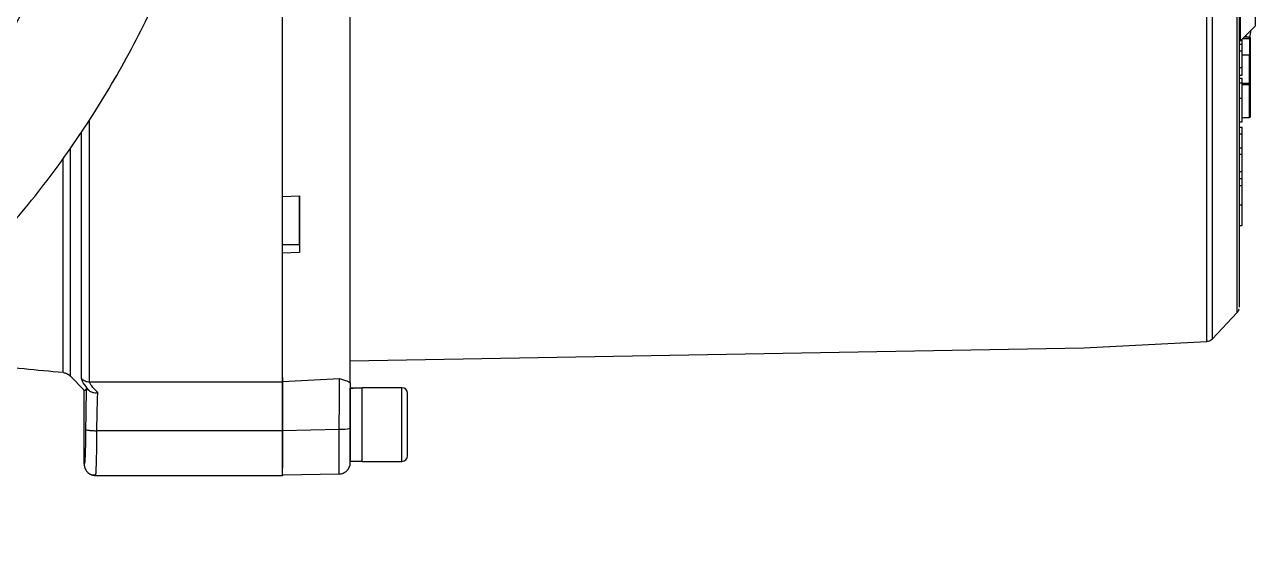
# Model space of a CAD drawing. Header units: millimetres. Extents: x 2016 to 4452, y 736 to 2459.
# Drawn here: x 3127.5 to 3344.9, y 1003.8 to 1098.3 of the extents above; entities that cross this region are included whole.
import ezdxf

# ---------------------------------------------------------------- set-up
doc = ezdxf.new("R2010")
doc.units = ezdxf.units.MM

msp = doc.modelspace()

# ---------------------------------------------------------------- linework, layer by layer
at = {"color": 7, "linetype": 'Continuous', "lineweight": 25}
for p, q in [((3342.221, 1095.419), (3344.928, 1098.127)), ((3342.575, 1094.848), (3342.575, 1095.773)), ((3342.65, 1095.848), (3343.874, 1095.848)), ((3343.874, 1096.102), (3342.904, 1096.102)), ((3343.874, 1096.105), (3342.907, 1096.105)), ((3343.271, 1096.105), (3343.271, 1096.469)), ((3343.274, 1096.105), (3343.274, 1096.473)), ((3343.874, 1096.102), (3343.874, 1096.105)), ((3343.959, 1095.965), (3344.177, 1097.376)), ((3342.075, 1094.848), (3342.575, 1094.848)), ((3342.075, 1093.704), (3342.575, 1093.704)), ((3342.575, 1093.704), (3342.575, 1094.848)), ((3342.575, 1090.685), (3342.575, 1093.704)), ((3343.874, 1092.924), (3342.575, 1092.924)), ((3343.874, 1087.991), (3343.874, 1092.924)), ((3344.075, 1087.85), (3344.074, 1092.782)), ((3342.575, 1090.685), (3342.075, 1090.685)), ((3342.075, 1089.397), (3342.575, 1089.397)), ((3342.075, 1088.872), (3342.575, 1088.872)), ((3342.075, 1088.025), (3342.575, 1088.025)), ((3342.575, 1085.909), (3342.575, 1088.872)), ((3342.575, 1085.349), (3342.575, 1088.025)), ((3342.575, 1087.991), (3343.874, 1087.991)), ((3342.575, 1087.738), (3343.874, 1087.738)), ((3344.075, 1084.711), (3344.075, 1087.85)), ((3342.075, 1085.349), (3342.575, 1085.349)), ((3344.074, 1082.122), (3344.075, 1084.711)), ((3342.075, 1081.165), (3342.575, 1081.165)), ((3342.575, 1081.956), (3343.874, 1081.956)), ((3342.575, 1081.922), (3343.874, 1081.922)), ((3342.075, 1080.204), (3342.575, 1080.204)), ((3342.075, 1079.062), (3342.575, 1079.062)), ((3342.575, 1076.601), (3342.575, 1079.062)), ((3342.075, 1076.601), (3342.575, 1076.601)), ((3342.575, 1075.456), (3342.575, 1076.601)), ((3342.075, 1075.456), (3342.575, 1075.456)), ((3342.575, 1072.438), (3342.575, 1075.456)), ((3342.075, 1072.438), (3342.575, 1072.438)), ((3342.075, 1071.159), (3342.575, 1071.159)), ((3342.075, 1069.914), (3342.575, 1069.914)), ((3173.075, 1068.019), (3176.075, 1068.13)), ((3342.075, 1066.506), (3342.575, 1066.506)), ((3342.575, 1062.893), (3342.575, 1066.506)), ((3342.075, 1062.893), (3342.575, 1062.893)), ((3173.075, 1059.559), (3176.075, 1059.559)), ((3176.075, 1059.559), (3176.075, 1058.135)), ((3176.075, 1058.135), (3173.075, 1058.024)), ((3337.339, 1042.898), (3341.663, 1047.454)), ((3185.075, 1039.033), (3314.601, 1041.293)), ((3314.601, 1041.293), (3336.329, 1042.432)), ((3135.562, 1036.372), (3138.075, 1033.857)), ((3138.995, 1035.302), (3173.075, 1035.302)), ((3173.075, 1036.054), (3173.075, 1035.353)), ((3173.075, 1035.353), (3183.179, 1035.87)), ((3138.075, 1020.774), (3138.075, 1033.857)), ((3185.075, 1032.113), (3185.075, 1034.213)), ((3185.075, 1034.097), (3185.075, 1031.94)), ((3194.175, 1034.273), (3187.175, 1034.273)), ((3173.075, 1026.676), (3140.318, 1026.676)), ((3173.075, 1026.702), (3183.11, 1026.952)), ((3185.075, 1021.333), (3187.175, 1021.333)), ((3187.175, 1021.273), (3194.175, 1021.273)), ((3139.243, 1018.954), (3140.146, 1018.908)), ((3140.074, 1018.773), (3173.075, 1018.773)), ((3140.076, 1018.773), (3140.115, 1018.957)), ((3173.075, 1018.883), (3183.11, 1019.058))]:
    msp.add_line(p, q, dxfattribs=at)
at = {"color": 7, "linetype": 'Continuous', "lineweight": 25, "flags": 128}
for points in [[(3342.221, 1129.744), (3342.221, 1125.981), (3342.221, 1122.287), (3342.221, 1118.702), (3342.221, 1115.262), (3342.221, 1112.003), (3342.221, 1108.959), (3342.221, 1106.161), (3342.221, 1103.637), (3342.221, 1101.415), (3342.221, 1099.516), (3342.221, 1097.962), (3342.221, 1096.767), (3342.221, 1095.943), (3342.221, 1095.501), (3342.221, 1095.419)], [(3344.928, 1098.127), (3344.928, 1098.209), (3344.928, 1098.626), (3344.928, 1099.392), (3344.928, 1100.497), (3344.928, 1101.932), (3344.928, 1103.681), (3344.928, 1105.727), (3344.929, 1108.048), (3344.929, 1110.622), (3344.929, 1113.421), (3344.929, 1116.417), (3344.929, 1119.581), (3344.929, 1122.879), (3344.929, 1126.277), (3344.929, 1128.811)], [(3337.339, 1042.898), (3337.339, 1042.909), (3337.339, 1043.182), (3337.339, 1043.815), (3337.339, 1044.806), (3337.339, 1046.151), (3337.339, 1047.845), (3337.339, 1049.881), (3337.339, 1052.251), (3337.339, 1054.945), (3337.339, 1057.952), (3337.339, 1061.26), (3337.339, 1064.856), (3337.339, 1068.726), (3337.339, 1072.853), (3337.339, 1077.222), (3337.339, 1081.814), (3337.339, 1086.611), (3337.339, 1091.595), (3337.339, 1096.744), (3337.339, 1102.038)], [(3341.663, 1100.387), (3341.663, 1095.336), (3341.663, 1090.443), (3341.663, 1085.729), (3341.663, 1081.212), (3341.663, 1076.913), (3341.663, 1072.848), (3341.663, 1069.036), (3341.663, 1065.492), (3341.663, 1062.232), (3341.663, 1059.268), (3341.663, 1056.614), (3341.663, 1054.28), (3341.663, 1052.277), (3341.663, 1050.612), (3341.663, 1049.294), (3341.663, 1048.327), (3341.663, 1047.715), (3341.663, 1047.462), (3341.663, 1047.454)], [(3336.329, 1042.432), (3336.329, 1042.441), (3336.329, 1042.693), (3336.329, 1043.295), (3336.329, 1044.243), (3336.329, 1045.535), (3336.329, 1047.165), (3336.329, 1049.128), (3336.33, 1051.414), (3336.33, 1054.016), (3336.33, 1056.924), (3336.33, 1060.125), (3336.33, 1063.609), (3336.33, 1067.36), (3336.33, 1071.365), (3336.33, 1075.609), (3336.33, 1080.074), (3336.33, 1084.743), (3336.33, 1089.599), (3336.33, 1094.622), (3336.33, 1099.793)], [(3343.874, 1096.043), (3343.874, 1096.056), (3343.874, 1096.067), (3343.874, 1096.077), (3343.874, 1096.086), (3343.874, 1096.092), (3343.874, 1096.097), (3343.874, 1096.1), (3343.874, 1096.102)], [(3343.874, 1095.848), (3343.874, 1095.874), (3343.874, 1095.901), (3343.874, 1095.927), (3343.874, 1095.953), (3343.874, 1095.978), (3343.874, 1096.002), (3343.874, 1096.023), (3343.874, 1096.043)], [(3343.874, 1095.848), (3343.874, 1095.461), (3343.874, 1095.066), (3343.874, 1094.671), (3343.874, 1094.282), (3343.874, 1093.907), (3343.874, 1093.551), (3343.874, 1093.222), (3343.874, 1092.924)], [(3343.874, 1081.956), (3343.874, 1082.552), (3343.874, 1083.187), (3343.874, 1083.86), (3343.874, 1084.57), (3343.874, 1085.314), (3343.874, 1086.091), (3343.874, 1086.9), (3343.874, 1087.738)], [(3343.874, 1087.738), (3343.874, 1087.768), (3343.874, 1087.8), (3343.874, 1087.834), (3343.874, 1087.869), (3343.874, 1087.903), (3343.874, 1087.935), (3343.874, 1087.965), (3343.874, 1087.991)], [(3343.874, 1087.738), (3343.914, 1087.74), (3343.951, 1087.746), (3343.986, 1087.757), (3344.016, 1087.771), (3344.041, 1087.788), (3344.059, 1087.807), (3344.071, 1087.828), (3344.075, 1087.85)], [(3343.874, 1081.981), (3343.874, 1081.959), (3343.874, 1081.941), (3343.874, 1081.929), (3343.874, 1081.923), (3343.874, 1081.922)], [(3343.874, 1081.922), (3343.874, 1081.923), (3343.874, 1081.928), (3343.874, 1081.94), (3343.874, 1081.956)], [(3185.075, 1034.213), (3185.075, 1034.036), (3185.075, 1033.518), (3185.075, 1032.685), (3185.075, 1031.773)], [(3185.075, 1021.333), (3185.075, 1021.395), (3185.075, 1021.778), (3185.075, 1022.488), (3185.075, 1023.488), (3185.075, 1024.721), (3185.075, 1026.122), (3185.075, 1027.612), (3185.075, 1029.112), (3185.075, 1030.538), (3185.075, 1031.813), (3185.075, 1032.867), (3185.075, 1033.643), (3185.075, 1034.097)], [(3187.175, 1027.773), (3187.175, 1029.272), (3187.175, 1030.69), (3187.175, 1031.951), (3187.175, 1032.986), (3187.175, 1033.741), (3187.175, 1034.174), (3187.175, 1034.262), (3187.175, 1034.213)], [(3187.175, 1021.333), (3187.175, 1021.361), (3187.175, 1021.678), (3187.175, 1022.328), (3187.175, 1023.276), (3187.175, 1024.469), (3187.175, 1025.843), (3187.175, 1027.323), (3187.175, 1028.827), (3187.175, 1030.274), (3187.175, 1031.584), (3187.175, 1032.685), (3187.175, 1033.518), (3187.175, 1034.036), (3187.175, 1034.213)], [(3194.175, 1027.773), (3194.175, 1029.272), (3194.175, 1030.69), (3194.175, 1031.951), (3194.175, 1032.986), (3194.175, 1033.741), (3194.175, 1034.174), (3194.175, 1034.273)], [(3185.075, 1031.94), (3185.075, 1031.429), (3185.075, 1030.622), (3185.075, 1029.584), (3185.075, 1028.399), (3185.075, 1027.163), (3185.075, 1027.14)], [(3183.11, 1019.058), (3183.11, 1019.251), (3183.11, 1019.822), (3183.11, 1020.745), (3183.11, 1021.98), (3183.11, 1023.472), (3183.11, 1025.154), (3183.11, 1026.952)], [(3187.175, 1021.333), (3187.175, 1021.284), (3187.175, 1021.371), (3187.175, 1021.804), (3187.175, 1022.559), (3187.175, 1023.594), (3187.175, 1024.855), (3187.175, 1026.274), (3187.175, 1027.773)], [(3194.175, 1021.273), (3194.175, 1021.371), (3194.175, 1021.804), (3194.175, 1022.559), (3194.175, 1023.594), (3194.175, 1024.855), (3194.175, 1026.274), (3194.175, 1027.773)]]:
    msp.add_lwpolyline(points, dxfattribs=at)
at = {"color": 7, "linetype": 'Continuous', "lineweight": 25}
for centre, radius, start, end in [((3343.874, 1095.905), 0.2, 360, 90), ((3343.875, 1095.902), 0.2, 0.01246, 90.01247), ((3343.921, 1096.075), 0.232, 258.43864, 311.54119), ((3343.899, 1092.747), 0.179, 11.42145, 98.04956), ((3343.9, 1087.814), 0.179, 11.42145, 98.04956), ((3343.89, 1082.141), 0.185, 265.15004, 354.14429), ((3194.175, 1033.273), 1, 360, 90), ((3183.591, 1032.281), 5.35, 264.84154, 286.10398), ((3194.175, 1022.273), 1, 270, 360)]:
    msp.add_arc(centre, radius, start, end, dxfattribs=at)
for centre, major_axis, ratio, start_param, end_param in [((3138.194, 1132.78), (0.007, 98.975), 0.0349473, 3.1091985, 3.2162788), ((3185.075, 1027.773), (11.154, 0), 0.5773521, 1.4765232, 1.5707963), ((3187.175, 1027.773), (11.154, 0), 0.5773521, 1.5707963, 1.760193)]:
    msp.add_ellipse(centre, major_axis=major_axis, ratio=ratio, start_param=start_param, end_param=end_param, dxfattribs=at)
for points, knots in [([(2995.642, 1003.807), (2998.202, 1003.832), (3001.783, 1003.867), (3007.052, 1004.146), (3011.516, 1004.481), (3016.832, 1005.047), (3022.401, 1005.82), (3028.215, 1006.83), (3034.186, 1008.086), (3040.262, 1009.597), (3046.4, 1011.368), (3052.565, 1013.402), (3058.729, 1015.701), (3064.866, 1018.267), (3070.954, 1021.097), (3076.973, 1024.191), (3082.906, 1027.545), (3088.735, 1031.158), (3094.445, 1035.023), (3100.021, 1039.137), (3105.448, 1043.494), (3110.714, 1048.089), (3115.805, 1052.913), (3120.71, 1057.961), (3125.417, 1063.224), (3129.914, 1068.694), (3134.193, 1074.362), (3138.241, 1080.219), (3142.051, 1086.256), (3145.613, 1092.462), (3148.918, 1098.826), (3151.959, 1105.339), (3154.728, 1111.988), (3157.218, 1118.762), (3159.424, 1125.65), (3161.338, 1132.639), (3162.957, 1139.717), (3164.275, 1146.87), (3165.288, 1154.087), (3165.992, 1161.354), (3166.385, 1168.659), (3166.464, 1175.986), (3166.227, 1183.325), (3165.673, 1190.659), (3164.8, 1197.977), (3163.61, 1205.264), (3162.102, 1212.507), (3160.277, 1219.691), (3158.136, 1226.804), (3155.683, 1233.831), (3152.918, 1240.76), (3149.845, 1247.576), (3146.468, 1254.267), (3142.79, 1260.819), (3138.817, 1267.219), (3134.552, 1273.454), (3130.001, 1279.512), (3125.169, 1285.381), (3120.061, 1291.047), (3114.685, 1296.5), (3109.238, 1301.547), (3103.765, 1306.199), (3098.307, 1310.469), (3092.682, 1314.511), (3086.9, 1318.32), (3080.973, 1321.888), (3074.91, 1325.21), (3068.724, 1328.28), (3062.428, 1331.094), (3056.034, 1333.645), (3049.559, 1335.932), (3043.021, 1337.948), (3036.446, 1339.69), (3029.874, 1341.155), (3023.38, 1342.337), (3017.09, 1343.234), (3011.567, 1343.817), (3006.684, 1344.185), (3001.86, 1344.425), (2995.885, 1344.542), (2990.368, 1344.431), (2985.099, 1344.16), (2980.635, 1343.822), (2975.319, 1343.257), (2969.75, 1342.484), (2963.936, 1341.474), (2957.965, 1340.218), (2951.889, 1338.707), (2945.751, 1336.936), (2939.586, 1334.902), (2933.422, 1332.603), (2927.285, 1330.037), (2921.197, 1327.207), (2915.178, 1324.113), (2909.245, 1320.759), (2903.416, 1317.146), (2897.706, 1313.281), (2892.131, 1309.167), (2886.703, 1304.81), (2881.438, 1300.215), (2876.346, 1295.391), (2871.441, 1290.343), (2866.735, 1285.08), (2862.237, 1279.61), (2857.959, 1273.942), (2853.91, 1268.085), (2850.1, 1262.048), (2846.538, 1255.842), (2843.234, 1249.478), (2840.191, 1242.966), (2837.429, 1236.314), (2835.092, 1230.032), (2833.813, 1225.927), (2833.25, 1224.118)], [0, 0, 0, 0, 0.01020738, 0.01427401, 0.02103699, 0.02805607, 0.03558666, 0.0434511, 0.05157826, 0.05991132, 0.06840986, 0.07704394, 0.08579098, 0.09463359, 0.10355821, 0.11255405, 0.12161242, 0.13072624, 0.1398897, 0.14909794, 0.15834689, 0.16763314, 0.17695375, 0.18630622, 0.19568842, 0.20509849, 0.21453484, 0.22399606, 0.23348097, 0.24298851, 0.25251779, 0.26206801, 0.27163852, 0.28122873, 0.29083816, 0.30046642, 0.31011319, 0.31977821, 0.32946132, 0.33916239, 0.34888138, 0.35861831, 0.36837328, 0.37814642, 0.38793798, 0.39774825, 0.40757761, 0.41742653, 0.42729557, 0.4371854, 0.4470968, 0.45703069, 0.46698816, 0.47697044, 0.48697902, 0.49701559, 0.50708218, 0.51718117, 0.52731537, 0.53748817, 0.54770366, 0.5569145, 0.56612256, 0.57532659, 0.5845258, 0.59371913, 0.60290519, 0.61208206, 0.62124705, 0.63039624, 0.63952364, 0.64861966, 0.65766788, 0.66663751, 0.67546331, 0.68397889, 0.69196332, 0.69760555, 0.70350123, 0.71121989, 0.72142727, 0.72549391, 0.73225688, 0.73927596, 0.74680655, 0.754671, 0.76279816, 0.77113122, 0.77962976, 0.78826384, 0.79701087, 0.80585349, 0.81477811, 0.82377394, 0.83283231, 0.84194614, 0.85110959, 0.86031783, 0.86956679, 0.87885303, 0.88817364, 0.89752611, 0.90690831, 0.91631839, 0.92575473, 0.93521596, 0.94470086, 0.95420841, 0.96373768, 0.97328791, 0.98285841, 0.99244862, 1, 1, 1, 1]), ([(3342.075, 1132.773), (3342.075, 1129.81), (3342.075, 1123.885), (3342.075, 1115.096), (3342.075, 1106.503), (3342.075, 1098.202), (3342.075, 1090.285), (3342.075, 1082.84), (3342.075, 1075.949), (3342.075, 1069.69), (3342.075, 1064.132), (3342.075, 1059.337), (3342.075, 1055.358), (3342.075, 1052.234), (3342.075, 1050.024), (3342.075, 1048.666), (3342.075, 1048.551), (3342.075, 1048.493)], [0, 0, 0, 0, 0.066684, 0.133368, 0.200052, 0.266736, 0.33342, 0.400104, 0.466788, 0.533472, 0.600156, 0.66684, 0.7335241, 0.8002081, 0.8668921, 0.9335761, 1, 1, 1, 1]), ([(3140.372, 1132.08), (3140.071, 1131.018), (3139.135, 1127.713), (3137.228, 1122.262), (3134.67, 1115.734), (3131.785, 1109.322), (3128.6, 1103.034), (3125.112, 1096.886), (3121.327, 1090.89), (3117.251, 1085.061), (3112.888, 1079.412), (3108.244, 1073.956), (3103.325, 1068.707), (3098.316, 1063.851), (3093.261, 1059.379), (3088.203, 1055.281), (3082.974, 1051.407), (3077.587, 1047.765), (3072.051, 1044.362), (3066.378, 1041.204), (3060.581, 1038.297), (3054.673, 1035.646), (3048.67, 1033.257), (3042.587, 1031.134), (3036.448, 1029.282), (3030.281, 1027.704), (3024.136, 1026.405), (3018.128, 1025.393), (3012.561, 1024.682), (3007.715, 1024.236), (3003.245, 1023.959), (2999.34, 1023.821), (2996.741, 1023.811), (2995.693, 1023.807)], [0, 0, 0, 0, 0.0170783, 0.0531439, 0.089298, 0.1255445, 0.1618882, 0.1983346, 0.2348901, 0.2715626, 0.3083611, 0.3452967, 0.3823824, 0.4196345, 0.4532144, 0.4867833, 0.5203362, 0.5538698, 0.5873798, 0.6208602, 0.654303, 0.6876965, 0.7210233, 0.7542563, 0.7873511, 0.8202281, 0.8527303, 0.8844984, 0.9144909, 0.939551, 0.9597807, 0.9837802, 1, 1, 1, 1]), ([(3344.074, 1092.782), (3344.074, 1092.993), (3344.074, 1093.421), (3344.074, 1094.223), (3344.074, 1095.075), (3344.074, 1095.63), (3344.074, 1095.902)], [0, 0, 0, 0, 0.24558897, 0.5, 0.75441103, 1, 1, 1, 1]), ([(3342.575, 1089.397), (3342.575, 1089.484), (3342.575, 1089.658), (3342.575, 1089.961), (3342.575, 1090.357), (3342.575, 1090.554), (3342.575, 1090.685)], [0, 0, 0, 0, 0.1250401, 0.2502359, 0.4998742, 1, 1, 1, 1]), ([(3342.575, 1081.165), (3342.575, 1081.2), (3342.575, 1081.269), (3342.575, 1081.899), (3342.575, 1082.731), (3342.575, 1083.521), (3342.575, 1084.414), (3342.575, 1085.038), (3342.575, 1085.349)], [0, 0, 0, 0, 0.25015941, 0.49958066, 0.62466902, 0.74973011, 0.87480959, 1, 1, 1, 1]), ([(3138.995, 1035.302), (3138.996, 1035.908), (3138.998, 1037.108), (3139.002, 1039.874), (3139.005, 1043.241), (3139.009, 1047.627), (3139.012, 1053.167), (3139.016, 1059.965), (3139.019, 1067.35), (3139.021, 1074.53), (3139.023, 1079.447), (3139.023, 1081.551)], [0, 0, 0, 0, 0.1074926, 0.2126392, 0.3154396, 0.4158938, 0.5461536, 0.6722446, 0.7941664, 0.9119185, 1, 1, 1, 1]), ([(3137.58, 1035.879), (3137.581, 1036.435), (3137.583, 1037.528), (3137.587, 1039.972), (3137.59, 1042.873), (3137.593, 1046.208), (3137.595, 1049.884), (3137.598, 1054.436), (3137.601, 1059.95), (3137.604, 1066.463), (3137.607, 1072.9), (3137.609, 1077.322), (3137.609, 1079.392)], [0, 0, 0, 0, 0.10355805, 0.20350992, 0.29985507, 0.39259296, 0.48172312, 0.56724505, 0.68873355, 0.80210636, 0.90736147, 1, 1, 1, 1]), ([(3342.575, 1079.062), (3342.575, 1079.157), (3342.575, 1079.276), (3342.575, 1079.553), (3342.575, 1079.796), (3342.575, 1080.041), (3342.575, 1080.204)], [0, 0, 0, 0, 0.5004596, 0.6283614, 0.7507034, 1, 1, 1, 1]), ([(3135.569, 1076.441), (3135.569, 1074.873), (3135.569, 1070.737), (3135.568, 1064.676), (3135.568, 1058.28), (3135.567, 1052.623), (3135.566, 1047.732), (3135.565, 1043.66), (3135.564, 1040.452), (3135.564, 1038.103), (3135.563, 1036.775), (3135.562, 1036.226), (3135.562, 1036.38), (3135.562, 1036.385)], [0, 0, 0, 0, 0.06336263, 0.16710914, 0.27085565, 0.37460215, 0.47834866, 0.58209517, 0.68584167, 0.78958818, 0.89333469, 0.99708119, 1, 1, 1, 1]), ([(3134.336, 1036.96), (3134.336, 1036.956), (3134.337, 1036.842), (3134.337, 1037.243), (3134.338, 1038.174), (3134.338, 1039.721), (3134.339, 1041.703), (3134.34, 1044.061), (3134.34, 1046.811), (3134.341, 1049.915), (3134.342, 1053.327), (3134.342, 1056.123), (3134.343, 1058.14), (3134.343, 1059.328), (3134.343, 1060.512), (3134.343, 1061.691), (3134.343, 1062.862), (3134.343, 1064.023), (3134.344, 1067.107), (3134.344, 1070.544), (3134.344, 1073.94), (3134.344, 1074.669)], [0, 0, 0, 0, 0.0029077, 0.0949925, 0.1832887, 0.2677958, 0.3485137, 0.4254418, 0.4985799, 0.5759913, 0.6486482, 0.7165502, 0.7383478, 0.7596059, 0.7803246, 0.8005039, 0.8201437, 0.839244, 0.8578049, 0.9695111, 1, 1, 1, 1]), ([(3342.575, 1071.159), (3342.575, 1071.245), (3342.575, 1071.418), (3342.575, 1071.718), (3342.575, 1072.11), (3342.575, 1072.307), (3342.575, 1072.438)], [0, 0, 0, 0, 0.125077, 0.2502224, 0.4998872, 1, 1, 1, 1]), ([(3342.575, 1069.743), (3342.575, 1069.904), (3342.575, 1070.145), (3342.575, 1070.648), (3342.575, 1070.989), (3342.575, 1071.159)], [0, 0, 0, 0, 0.5005372, 0.7503463, 1, 1, 1, 1]), ([(3342.575, 1066.506), (3342.575, 1066.91), (3342.575, 1067.716), (3342.575, 1068.706), (3342.575, 1069.358), (3342.575, 1069.707), (3342.575, 1069.853), (3342.575, 1069.908), (3342.575, 1069.912), (3342.575, 1069.914)], [0, 0, 0, 0, 0.2503213, 0.4998014, 0.6247836, 0.7496745, 0.8746984, 0.9373467, 1, 1, 1, 1]), ([(3176.075, 1059.559), (3176.075, 1061.128), (3176.075, 1063.836), (3176.075, 1066.859), (3176.075, 1068.13)], [0, 0, 0, 0, 0.57963713, 1, 1, 1, 1]), ([(3341.76, 1047.582), (3341.794, 1047.624), (3341.888, 1047.738), (3341.976, 1047.943), (3342.031, 1048.106), (3342.043, 1048.183), (3342.044, 1048.186)], [0, 0, 0, 0, 0.2393477, 0.6547521, 0.9846919, 1, 1, 1, 1]), ([(3336.333, 1042.457), (3336.415, 1042.456), (3336.66, 1042.452), (3337.007, 1042.621), (3337.273, 1042.807), (3337.367, 1042.934), (3337.381, 1042.954)], [0, 0, 0, 0, 0.20194111, 0.60715045, 0.93704978, 1, 1, 1, 1]), ([(3102.081, 1040.852), (3105.763, 1040.327), (3114.199, 1039.123), (3124.957, 1037.85), (3132.039, 1037.2), (3134.339, 1036.989)], [0, 0, 0, 0, 0.3434207, 0.7867461, 1, 1, 1, 1]), ([(3134.336, 1036.949), (3134.567, 1036.906), (3135.029, 1036.82), (3135.388, 1036.517), (3135.568, 1036.366)], [0, 0, 0, 0, 0.5000711, 1, 1, 1, 1]), ([(3138.885, 1033.808), (3138.506, 1034.289), (3137.77, 1035.223), (3137.642, 1035.665), (3137.58, 1035.879)], [0, 0, 0, 0, 0.5146876, 1, 1, 1, 1]), ([(3137.58, 1035.879), (3137.677, 1035.794), (3137.872, 1035.622), (3138.225, 1035.442), (3138.603, 1035.324), (3138.865, 1035.309), (3138.995, 1035.302)], [0, 0, 0, 0, 0.2475722, 0.5, 0.7524278, 1, 1, 1, 1]), ([(3140.481, 1033.403), (3140.064, 1033.832), (3139.238, 1034.68), (3139.075, 1035.096), (3138.995, 1035.302)], [0, 0, 0, 0, 0.5050283, 1, 1, 1, 1]), ([(3173.075, 1026.702), (3173.075, 1027.748), (3173.075, 1029.836), (3173.075, 1032.485), (3173.075, 1034.506), (3173.075, 1035.071), (3173.075, 1035.353)], [0, 0, 0, 0, 0.25006523, 0.49944561, 0.74938637, 1, 1, 1, 1]), ([(3183.11, 1026.952), (3183.115, 1027.593), (3183.127, 1028.817), (3183.139, 1030.296), (3183.149, 1031.385), (3183.157, 1032.151), (3183.168, 1033.439), (3183.177, 1035.018), (3183.179, 1035.59), (3183.179, 1035.87)], [0, 0, 0, 0, 0.1490589, 0.284486, 0.365253, 0.4374072, 0.5004523, 0.7554674, 1, 1, 1, 1]), ([(3183.179, 1035.87), (3183.667, 1035.733), (3184.636, 1035.461), (3184.929, 1035.219), (3185.075, 1035.099)], [0, 0, 0, 0, 0.5024427, 1, 1, 1, 1]), ([(3185.075, 1035.099), (3185.075, 1034.565), (3185.075, 1033.501), (3185.075, 1031.544), (3185.075, 1029.415), (3185.075, 1027.9), (3185.075, 1027.141)], [0, 0, 0, 0, 0.250755, 0.4999887, 0.7492331, 1, 1, 1, 1]), ([(3138.445, 1034.081), (3138.429, 1033.601), (3138.397, 1032.639), (3138.361, 1030.899), (3138.332, 1028.991), (3138.324, 1027.609), (3138.32, 1026.92)], [0, 0, 0, 0, 0.2423696, 0.4853152, 0.7431963, 1, 1, 1, 1]), ([(3138.445, 1034.081), (3138.466, 1034.09), (3138.497, 1034.104), (3138.66, 1033.997), (3138.791, 1033.891), (3138.87, 1033.821), (3138.885, 1033.808)], [0, 0, 0, 0, 0.5019977, 0.7519527, 0.9535485, 1, 1, 1, 1]), ([(3138.885, 1033.808), (3138.983, 1033.733), (3139.185, 1033.578), (3139.577, 1033.437), (3140.016, 1033.365), (3140.325, 1033.391), (3140.481, 1033.403)], [0, 0, 0, 0, 0.2386671, 0.4926942, 0.7442037, 1, 1, 1, 1]), ([(3140.318, 1026.676), (3140.323, 1027.293), (3140.333, 1028.551), (3140.367, 1030.345), (3140.415, 1032.041), (3140.458, 1032.943), (3140.481, 1033.403)], [0, 0, 0, 0, 0.2356127, 0.4808109, 0.7356041, 1, 1, 1, 1]), ([(3195.175, 1027.773), (3195.175, 1028.464), (3195.175, 1029.529), (3195.175, 1030.809), (3195.175, 1031.69), (3195.175, 1032.4), (3195.175, 1033.086), (3195.175, 1033.199), (3195.175, 1033.273)], [0, 0, 0, 0, 0.2394568, 0.3683607, 0.5, 0.6316393, 0.7605432, 1, 1, 1, 1]), ([(3173.075, 1031.773), (3173.075, 1031.887), (3173.075, 1032.151), (3173.075, 1031.789), (3173.075, 1030.86), (3173.075, 1029.441), (3173.075, 1028.329), (3173.075, 1027.773)], [0, 0, 0, 0, 0.1621502, 0.3716126, 0.5810751, 0.7905375, 1, 1, 1, 1]), ([(3138.32, 1026.92), (3138.313, 1026.086), (3138.299, 1024.419), (3138.241, 1022.406), (3138.164, 1021.024), (3138.104, 1020.857), (3138.075, 1020.774)], [0, 0, 0, 0, 0.2501088, 0.5000493, 0.7500207, 1, 1, 1, 1]), ([(3138.32, 1026.92), (3138.355, 1026.89), (3138.428, 1026.827), (3138.896, 1026.746), (3139.561, 1026.689), (3140.072, 1026.68), (3140.318, 1026.676)], [0, 0, 0, 0, 0.2409388, 0.5005407, 0.7598409, 1, 1, 1, 1]), ([(3140.115, 1018.957), (3140.122, 1018.981), (3140.143, 1019.054), (3140.186, 1019.675), (3140.244, 1021.032), (3140.298, 1023.523), (3140.312, 1025.647), (3140.318, 1026.676)], [0, 0, 0, 0, 0.0675681, 0.1998133, 0.4374294, 0.7275623, 1, 1, 1, 1]), ([(3173.075, 1018.777), (3173.075, 1018.775), (3173.075, 1018.582), (3173.075, 1019.265), (3173.075, 1020.868), (3173.075, 1023.494), (3173.075, 1025.615), (3173.075, 1026.676)], [0, 0, 0, 0, 0.00146, 0.251095, 0.50073, 0.750365, 1, 1, 1, 1]), ([(3185.075, 1027.141), (3185.075, 1026.322), (3185.075, 1024.684), (3185.075, 1022.75), (3185.075, 1021.632), (3185.075, 1021.48), (3185.075, 1021.467)], [0, 0, 0, 0, 0.32304392, 0.64608785, 0.96913177, 1, 1, 1, 1]), ([(3195.175, 1022.273), (3195.175, 1022.346), (3195.175, 1022.459), (3195.175, 1023.145), (3195.175, 1023.855), (3195.175, 1024.736), (3195.175, 1026.016), (3195.175, 1027.081), (3195.175, 1027.773)], [0, 0, 0, 0, 0.2394568, 0.3683607, 0.5, 0.6316393, 0.7605432, 1, 1, 1, 1]), ([(3173.075, 1023.773), (3173.075, 1023.729), (3173.075, 1022.663), (3173.075, 1021.222), (3173.075, 1020.397), (3173.075, 1020.08)], [0, 0, 0, 0, 0.0255431, 0.6246336, 1, 1, 1, 1]), ([(3138.075, 1020.774), (3138.095, 1020.557), (3138.127, 1020.204), (3138.345, 1019.741), (3138.614, 1019.381), (3138.959, 1019.097), (3139.439, 1018.841), (3139.826, 1018.8), (3140.076, 1018.773)], [0, 0, 0, 0, 0.2060336, 0.3367467, 0.4847907, 0.6326865, 0.7619928, 1, 1, 1, 1]), ([(3183.103, 1019.086), (3183.179, 1019.079), (3183.484, 1019.051), (3183.962, 1019.237), (3184.432, 1019.557), (3184.738, 1019.919), (3184.922, 1020.264), (3185.019, 1020.562), (3185.06, 1020.789), (3185.072, 1020.939), (3185.074, 1021.015), (3185.075, 1021.044), (3185.075, 1021.05), (3185.075, 1021.052), (3185.075, 1021.054), (3185.075, 1021.056), (3185.075, 1021.058), (3185.075, 1021.068), (3185.075, 1021.136), (3185.075, 1021.386), (3185.075, 1021.467)], [0, 0, 0, 0, 0.0427535, 0.1716137, 0.274933, 0.3619927, 0.4349672, 0.4936953, 0.5372005, 0.5648057, 0.5779833, 0.5802423, 0.5811791, 0.5818638, 0.5828222, 0.5846676, 0.5898798, 0.6180464, 0.8773136, 1, 1, 1, 1]), ([(3139.347, 1018.949), (3139.435, 1018.912), (3139.686, 1018.808), (3139.939, 1018.864), (3140.104, 1018.901)], [0, 0, 0, 0, 0.34953147, 1, 1, 1, 1])]:
    msp.add_open_spline(points, degree=3, knots=knots, dxfattribs=at)
for points in [[(3185.075, 1035.099), (3185.075, 1035.623), (3185.075, 1036.672), (3185.075, 1039.791), (3185.075, 1043.999), (3185.075, 1049.354), (3185.075, 1055.759), (3185.075, 1063.14), (3185.075, 1071.402), (3185.075, 1080.442), (3185.075, 1090.142), (3185.075, 1100.385), (3185.075, 1111.029), (3185.075, 1118.332), (3185.075, 1121.984)], [(3173.075, 1035.302), (3173.075, 1035.988), (3173.075, 1037.361), (3173.075, 1040.682), (3173.075, 1044.886), (3173.075, 1050.021), (3173.075, 1056.011), (3173.075, 1062.798), (3173.075, 1070.312), (3173.075, 1078.474), (3173.075, 1087.199), (3173.075, 1096.4), (3173.075, 1105.966), (3173.075, 1112.561), (3173.075, 1115.858)], [(3173.075, 1068.019), (3173.075, 1070.315), (3173.075, 1074.909), (3173.075, 1082.409), (3173.075, 1090.28), (3173.075, 1098.509), (3173.075, 1107.004), (3173.075, 1112.831), (3173.075, 1115.745)], [(3173.075, 1059.559), (3173.075, 1061.133), (3173.075, 1064.282), (3173.075, 1067.797), (3173.075, 1069.554)], [(3176.075, 1068.13), (3176.075, 1066.375), (3176.075, 1062.864), (3176.075, 1059.712), (3176.075, 1058.135)], [(3173.075, 1035.353), (3173.075, 1035.941), (3173.075, 1037.117), (3173.075, 1039.87), (3173.075, 1043.317), (3173.075, 1047.517), (3173.075, 1052.362), (3173.075, 1056.137), (3173.075, 1058.024)], [(3173.075, 1035.302), (3173.075, 1035.02), (3173.075, 1034.455), (3173.075, 1032.439), (3173.075, 1029.8), (3173.075, 1027.717), (3173.075, 1026.676)], [(3173.075, 1027.773), (3173.075, 1027.216), (3173.075, 1026.102), (3173.075, 1024.697), (3173.075, 1023.715), (3173.075, 1023.587), (3173.075, 1023.523)], [(3173.075, 1018.883), (3173.075, 1018.996), (3173.075, 1019.223), (3173.075, 1020.987), (3173.075, 1023.541), (3173.075, 1025.648), (3173.075, 1026.702)]]:
    msp.add_open_spline(points, degree=3, dxfattribs=at)

doc.saveas('drawing.dxf')
